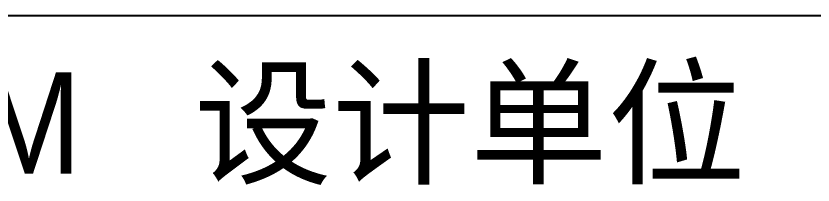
# Model space of a CAD drawing. Header units: millimetres. Extents: x -114775 to 228300, y -175499 to 108657.
# Drawn here: x -101930.47 to -101916.27, y -112138.87 to -112135.87 of the extents above; entities that cross this region are included whole.
import ezdxf
from ezdxf.enums import TextEntityAlignment as Align

# ---------------------------------------------------------------- set-up
doc = ezdxf.new("R2010")
doc.units = ezdxf.units.MM
doc.header["$LTSCALE"] = 1000
doc.layers.add('W-图框', color=251, linetype='CONTINUOUS')
doc.styles.add('A2图框$0$WMF-Arial0', font='arial.ttf')
doc.styles.add('WORD-2', font='simhei.ttf')
doc.styles.add('WORD-3', font='')
doc.styles.add('黑体', font='simhei.ttf')
doc.styles.get('WORD-3').set_extended_font_data('SimSun')

# ---------------------------------------------------------------- blocks, each defined once
blk = doc.blocks.new('A2 图框')
at = {"layer": 'W-图框', "ltscale": 0.01}
blk.add_line((-6, 368), (-58, 368), dxfattribs=at)
at = {"layer": 'W-图框', "lineweight": 0, "style": '黑体'}
blk.add_text('              设计单位', height=1.8, dxfattribs=at).set_placement((-57.685, 365.2))
at = {"layer": 'W-图框', "lineweight": 0, "style": 'A2图框$0$WMF-Arial0', "width": 0.9}
blk.add_text('DESIGN FIRM  ', height=1.8, dxfattribs=at).set_placement((-57.383, 365.2))
at = {"layer": 'W-图框', "color": 35, "lineweight": 0, "style": 'WORD-3', "width": 0.65}
blk.add_attdef('建设单位', text='', height=3, dxfattribs=at).set_placement((-32, 300.486), align=Align.MIDDLE)
at = {"layer": 'W-图框', "color": 35, "ltscale": 1000, "style": 'WORD-2'}
for tag, height, width, p in [('项目名称英文翻译', 3.5, 0.8, (-21.14, 246.277)), ('项目名称', 7, 0.7, (-41.375, 246.277)), ('项目名称', 7, 0.7, (-30.732, 246.277))]:
    blk.add_attdef(tag, text='', height=height, rotation=90, dxfattribs=dict(at, width=width)).set_placement(p, align=Align.MIDDLE)
at = {"layer": 'W-图框', "color": 35, "lineweight": 0, "style": 'WORD-2'}
for tag, p in [('2013.01.01', (-41.463, 175.996)), ('2013.03.01', (-13.424, 175.996)), ('2013.05.01', (-41.463, 168.996)), ('2013.06.01', (-13.424, 168.996)), ('2013.08.01', (-41.463, 161.996)), ('2013.09.01', (-13.424, 161.996)), ('2013.09.01', (-32, 112.996))]:
    blk.add_attdef(tag, text='', height=1.8, dxfattribs=at).set_placement(p, align=Align.MIDDLE)
at = {"layer": 'W-图框', "color": 35, "ltscale": 1000, "style": 'WORD-2', "width": 0.78}
blk.add_attdef('FS2011000', text='', height=3.5, dxfattribs=at).set_placement((-32, 11.452), align=Align.MIDDLE)

msp = doc.modelspace()

# ---------------------------------------------------------------- block references
at = {"layer": 'W-图框'}
msp.add_blockref('A2 图框', (-101886.753, -112503.868), dxfattribs=at)

doc.saveas('drawing.dxf')
